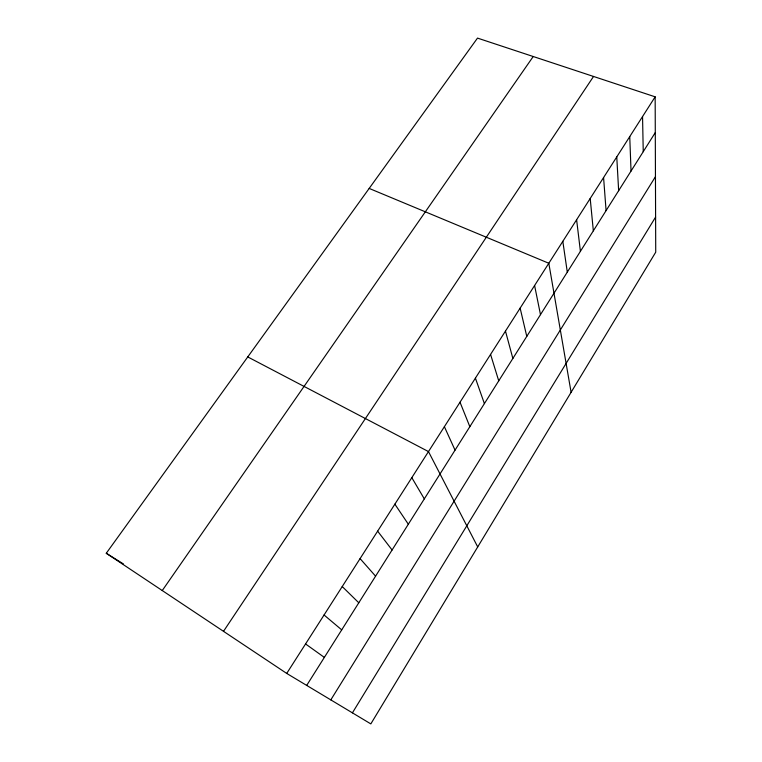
<?xml version="1.0" encoding="UTF-8"?>
<svg xmlns="http://www.w3.org/2000/svg" width="762" height="762" viewBox="0 0 762 762"><rect width="100%" height="100%" fill="white"/><g stroke="black" fill="none" stroke-linecap="round" stroke-linejoin="round"><path stroke-width="1.14" d="M352.415 712.851L655.596 217.084M330.803 699.887L655.453 176.679M306.695 685.409L655.282 132.588M286.722 673.427L655.158 96.831L477.507 38.1L106.27 553.269L286.722 673.427L370.827 723.9L655.73 252.184L655.158 96.831M223.504 631.336L593.541 76.457M162.258 590.55L533.219 56.521M369.179 188.424L548.811 263.252L571.1 392.316M247.755 356.93L428.473 451.58L477.717 546.935M106.27 553.269L123.415 563.928M305.552 643.947L324.355 657.406M324.06 614.991L341.719 629.869M342.233 586.549L358.788 602.79M360.083 558.613L375.58 576.167M377.628 531.152L392.087 549.983M394.868 504.168L408.337 524.227M411.813 477.65L424.31 498.891M444.379 426.691L455.047 450.142M460.019 402.212L469.84 426.691M475.412 378.123L484.394 403.603M490.566 354.416L498.739 380.857M505.473 331.089L512.864 358.454M520.141 308.124L526.78 336.394M534.591 285.512L540.487 314.649M562.823 241.335L567.299 272.129M576.615 219.751L580.415 251.327M590.198 198.491L593.341 230.829M603.58 177.546L606.085 210.617M616.763 156.924L618.649 190.69M629.745 136.598L631.031 171.05M642.547 116.567L643.242 151.686"/></g></svg>
